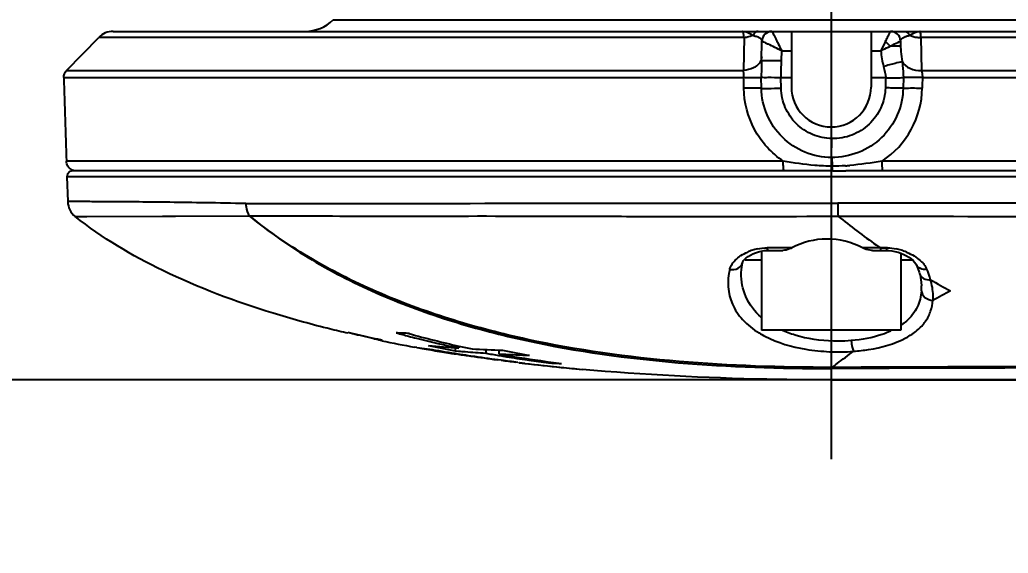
# Model space of a CAD drawing. Header units: millimetres. Extents: x 5828 to 6704, y 123 to 421.
# Drawn here: x 6409.134 to 6412.442, y 210.17 to 211.955 of the extents above; entities that cross this region are included whole.
import ezdxf
from ezdxf import colors
from ezdxf.entities.mleader import LeaderData, LeaderLine
from ezdxf.math import Vec2, Vec3

# ---------------------------------------------------------------- set-up
doc = ezdxf.new("R2010")
doc.units = ezdxf.units.MM
doc.linetypes.add('CENTER', pattern=[0.6, 0.375, -0.075, 0.075, -0.075])
for name, color, linetype in [('中心线', 7, 'Continuous'), ('外形图', 7, 'Continuous'), ('多重引线', 7, 'Continuous'), ('尺寸标注', 7, 'Continuous')]:
    doc.layers.add(name, color=color, linetype=linetype)
doc.styles.add('微软雅黑', font='msyh.ttc', dxfattribs={"height": 1.5})
doc.dimstyles.new('尺寸标注_1_15比例', dxfattribs={"dimtxt": 1.5, "dimasz": 1.25, "dimexe": 0.5, "dimexo": 0.4, "dimgap": 0.5, "dimtad": 1, "dimdec": 1, "dimlfac": 15, "dimdsep": 46, "dimtxsty": '微软雅黑', "dimcen": 0.09, "dimadec": 0, "dimazin": 0, "dimtp": 0.01, "dimtm": 0.01, "dimtfac": 1, "dimtdec": 1, "dimtofl": 0, "dimtmove": 0, "dimatfit": 3, "dimfxl": 1, "dimtolj": 1, "dimarcsym": 0})

# ---------------------------------------------------------------- blocks, each defined once
blk = doc.blocks.new('*D819')
at = {"layer": 'Defpoints', "color": 0}
for p in [(6413.336, 217.4167), (6402.8326, 210.75), (6413.3106, 210.75)]:
    blk.add_point(p, dxfattribs=at)
at = {"layer": '尺寸标注', "color": 0, "lineweight": -2}
for p, q in [((6412.936, 217.4167), (6402.3326, 217.4167)), ((6402.8326, 216.1667), (6402.8326, 212)), ((6412.9106, 210.75), (6402.3326, 210.75))]:
    blk.add_line(p, q, dxfattribs=at)
at = {"layer": '尺寸标注', "color": 0}
for points in [[(6403.0409, 216.1667), (6402.6243, 216.1667), (6402.8326, 217.4167)], [(6402.6243, 212), (6403.0409, 212), (6402.8326, 210.75)]]:
    blk.add_solid(points, dxfattribs=at)
at = {"layer": '尺寸标注', "color": 0, "insert": (6401.5536, 214.0834), "char_height": 1.5, "attachment_point": 5, "rotation": 90, "style": '微软雅黑'}
blk.add_mtext('\\A1;100', dxfattribs=at)

msp = doc.modelspace()

# ---------------------------------------------------------------- linework, layer by layer
at = {"layer": '中心线', "linetype": 'CENTER', "ltscale": 5}
msp.add_line((6411.8498, 218.36), (6411.8498, 210.3301), dxfattribs=at)
at = {"layer": '外形图', "color": 7, "linetype": 'Continuous'}
for p, q in [((6410.1832, 211.9555), (6413.5165, 211.9555)), ((6409.4465, 211.9167), (6416.0015, 211.9167)), ((6411.7165, 211.9167), (6411.7165, 211.73)), ((6411.9832, 211.9167), (6411.9832, 211.73)), ((6409.2913, 211.786), (6409.3987, 211.8965)), ((6411.5579, 211.8965), (6409.3987, 211.8965)), ((6411.5579, 211.8965), (6411.5531, 211.8965)), ((6411.5579, 211.8965), (6411.5559, 211.786)), ((6411.6169, 211.8187), (6411.618, 211.884)), ((6412.0816, 211.884), (6412.0819, 211.8666)), ((6412.1524, 211.786), (6412.1505, 211.8965)), ((6412.6718, 211.8965), (6412.1505, 211.8965)), ((6411.6836, 211.8187), (6411.6841, 211.8512)), ((6411.6841, 211.8512), (6411.7165, 211.8512)), ((6411.9832, 211.8512), (6412.016, 211.8512)), ((6412.1524, 211.786), (6412.7031, 211.786)), ((6409.2819, 211.7618), (6411.5567, 211.7618)), ((6411.616, 211.7262), (6411.6154, 211.7619)), ((6411.6822, 211.7264), (6411.6815, 211.7616)), ((6411.7165, 211.7616), (6411.6815, 211.7616)), ((6412.0319, 211.7616), (6411.9832, 211.7616)), ((6412.0912, 211.7621), (6412.0904, 211.7267)), ((6412.1549, 211.7618), (6412.6978, 211.7618)), ((6411.8507, 211.4944), (6411.8518, 211.5577)), ((6411.6892, 211.4823), (6409.2905, 211.4823)), ((6411.855, 211.4501), (6409.3123, 211.45)), ((6411.855, 211.45), (6411.8984, 211.45)), ((6426.0205, 211.45), (6411.8984, 211.45)), ((6426.1226, 211.4823), (6412.0202, 211.4823)), ((6409.2944, 211.4391), (6409.2922, 211.4294)), ((6425.8402, 211.4294), (6409.2922, 211.4294)), ((6409.2923, 211.4294), (6409.2951, 211.3469)), ((6409.3201, 211.2971), (6409.9028, 211.2989)), ((6409.3201, 211.2971), (6409.3587, 211.297)), ((6411.6377, 211.1919), (6411.6353, 211.1919)), ((6411.677, 211.192), (6411.6377, 211.1919)), ((6411.7184, 211.192), (6411.677, 211.192)), ((6412.0141, 211.192), (6411.9547, 211.1921)), ((6412.0356, 211.1921), (6411.9845, 211.1921)), ((6412.0141, 211.1921), (6412.0357, 211.1921)), ((6411.6165, 211.1834), (6411.6165, 210.9167)), ((6411.6377, 211.1834), (6411.6874, 211.1834)), ((6411.6377, 211.1834), (6411.6377, 211.1834)), ((6411.9882, 211.1834), (6412.037, 211.1834)), ((6412.0832, 211.1742), (6412.0832, 210.9167)), ((6411.553, 211.1419), (6411.553, 211.1419)), ((6411.6165, 211.1506), (6411.5614, 211.1506)), ((6412.1227, 211.1506), (6412.0832, 211.1506)), ((6411.5485, 211.108), (6411.5485, 211.108)), ((6412.1453, 211.1059), (6412.1453, 211.1059)), ((6412.1519, 211.0648), (6412.1519, 211.0647)), ((6410.2317, 210.9061), (6410.2254, 210.9076)), ((6410.2317, 210.9061), (6410.2255, 210.9079)), ((6410.2317, 210.9095), (6410.2317, 210.9061)), ((6410.2322, 210.9094), (6410.24, 210.9075)), ((6410.273, 210.8995), (6410.3194, 210.8883)), ((6412.0832, 210.9167), (6411.6165, 210.9167)), ((6410.3457, 210.8811), (6410.3457, 210.8841)), ((6410.4619, 210.8587), (6410.4556, 210.8599)), ((6410.4636, 210.8584), (6410.4556, 210.8598)), ((6410.4636, 210.8584), (6410.4619, 210.8587)), ((6410.5915, 210.8569), (6410.5915, 210.8476)), ((6410.6039, 210.8636), (6410.6039, 210.8569)), ((6410.5463, 210.8465), (6410.5464, 210.8442)), ((6410.5736, 210.8398), (6410.5791, 210.8389)), ((6410.579, 210.8412), (6410.5792, 210.839)), ((6410.5915, 210.8476), (6410.603, 210.8466)), ((6410.5915, 210.8476), (6410.603, 210.8466)), ((6410.6009, 210.8363), (6410.5962, 210.837)), ((6410.6008, 210.8363), (6410.5962, 210.837)), ((6410.6008, 210.8376), (6410.6079, 210.8365)), ((6410.6008, 210.8376), (6410.6079, 210.8365)), ((6410.6938, 210.8517), (6410.6938, 210.8395)), ((6410.7368, 210.8321), (6410.7468, 210.8304)), ((6410.7368, 210.832), (6410.7468, 210.8303)), ((6410.7376, 210.8495), (6410.7376, 210.8369)), ((6410.7376, 210.8369), (6410.7494, 210.8363)), ((6410.7458, 210.8157), (6410.7322, 210.8174)), ((6410.7458, 210.8156), (6410.7322, 210.8174)), ((6410.7352, 210.8183), (6410.7458, 210.8169)), ((6410.7352, 210.8181), (6410.7458, 210.8167)), ((6410.8011, 210.8087), (6410.7938, 210.8096)), ((6410.8011, 210.8087), (6410.7938, 210.8096)), ((6410.8011, 210.8087), (6410.8011, 210.8097)), ((6410.8048, 210.8076), (6411.0167, 210.7853)), ((6410.8246, 210.8052), (6410.8061, 210.8074)), ((6410.8073, 210.8073), (6410.8061, 210.8074)), ((6410.8329, 210.8169), (6410.8377, 210.8162)), ((6410.8329, 210.8169), (6410.8377, 210.8162)), ((6410.9035, 210.8109), (6410.9035, 210.8071)), ((6411.8498, 210.7881), (6411.8498, 210.75)), ((6411.8498, 210.75), (6414.8965, 210.75))]:
    msp.add_line(p, q, dxfattribs=at)
for points in [[(6409.3122, 211.45), (6409.3018, 211.4471), (6409.2944, 211.4391)], [(6409.3587, 211.297), (6409.6551, 211.2977), (6409.9028, 211.2989)], [(6411.553, 211.1419), (6411.5531, 211.1423), (6411.5543, 211.1455), (6411.5567, 211.1494), (6411.5604, 211.154), (6411.5655, 211.1588), (6411.5718, 211.1635), (6411.5791, 211.1681), (6411.5874, 211.1722), (6411.5964, 211.1758), (6411.6059, 211.1788), (6411.6157, 211.1811)], [(6411.6157, 211.1811), (6411.6257, 211.1827), (6411.6357, 211.1833), (6411.6377, 211.1834)], [(6412.037, 211.1834), (6412.0422, 211.1832), (6412.0526, 211.1822), (6412.063, 211.1802), (6412.0733, 211.1776), (6412.0831, 211.1742)], [(6412.0831, 211.1742), (6412.0926, 211.1703), (6412.1016, 211.1657), (6412.1099, 211.1607), (6412.1174, 211.1553), (6412.1238, 211.1497), (6412.1289, 211.1441), (6412.1327, 211.139), (6412.1347, 211.1352)], [(6411.5485, 211.108), (6411.5492, 211.1196), (6411.553, 211.1419)], [(6412.1347, 211.1352), (6412.1361, 211.1319), (6412.144, 211.1103), (6412.1453, 211.1059)], [(6412.1453, 211.1059), (6412.1469, 211.1003), (6412.1511, 211.0776), (6412.1519, 211.0648)]]:
    msp.add_lwpolyline(points, dxfattribs=at)
for centre, radius, start, end in [((6410.0892, 212.05), 0.1333, 270, 314.842), ((6409.4465, 211.85), 0.0667, 89.9964, 135.8253), ((6411.6514, 211.8834), 0.0333, 90.003, 179), ((6412.0483, 211.8834), 0.0333, 1, 89.9998), ((6411.5534, 211.9896), 0.0932, 272.7774, 279.2613), ((6413.3443, 211.2325), 1.4654, 153.6736, 155.0274), ((6411.9784, 211.8133), 0.0868, 38.233, 52.776), ((6412.1195, 211.8419), 0.0611, 109.7968, 112.657), ((6412.1459, 211.9866), 0.0902, 255.9344, 264.3655), ((6412.1464, 211.9915), 0.0951, 264.3291, 272.4448), ((6409.9742, 208.5294), 3.736, 62.7627, 63.5505), ((6412.0621, 210.187), 1.68, 89.8885, 90.5271), ((6412.406, 211.8722), 0.3241, 180.9845, 184.0813), ((6412.4187, 211.8735), 0.3368, 184.1583, 189.9338), ((6483.6675, 213.9094), 74.4166, 181.653752, 181.869068), ((6411.8498, 211.73), 0.1333, 180, 0), ((6411.8548, 211.732), 0.2995, 303.5085, 358.9954), ((6411.8461, 212.2954), 0.8301, 273.5629, 274.5158), ((6409.3616, 211.3492), 0.0667, 181.97, 231.4586), ((6413.3464, 213.1189), 2.3426, 231.0072, 234.9447), ((6411.6397, 211.0138), 0.1784, 102.0226, 107.3167), ((6413.4023, 213.1973), 2.4389, 234.9297, 235.308), ((6412.0369, 211.0662), 0.1259, 89.5541, 90.5724), ((6412.0307, 211.0151), 0.1775, 72.2166, 78.0287), ((6411.6373, 211.0215), 0.1703, 107.3047, 113.6096), ((6412.0246, 210.9963), 0.1972, 67.1233, 72.2135), ((6411.9713, 211.0614), 0.1806, 355.8859, 1.042), ((6413.5324, 213.4028), 2.6822, 239.7784, 241.4074), ((6413.313, 209.0024), 2.3056, 117.4893, 119.147), ((6411.2329, 215.1253), 4.3331, 256.6409, 258.1859), ((6412.8937, 221.7736), 11.1855, 256.27575, 256.4499), ((6411.1197, 213.4732), 2.6661, 254.2107, 255.1363), ((6411.1582, 213.6179), 2.8158, 255.1333, 255.6918), ((6411.2017, 213.6033), 2.8044, 254.1977, 257.6912), ((6411.2359, 213.9316), 3.139, 255.7337, 258.3863), ((6411.7759, 211.182), 0.3218, 238.6311, 242.6172), ((6411.3368, 215.708), 4.9276, 258.3968, 259.6981), ((6410.5598, 211.4032), 0.5532, 259.9883, 263.4434), ((6411.3518, 215.7992), 5.02, 259.8091, 260.0848), ((6411.2914, 214.6163), 3.8331, 258.1091, 259.4788), ((6410.8357, 214.2386), 3.3897, 264.344, 266.0791), ((6411.3095, 214.0811), 3.2942, 257.6308, 258.4109), ((6411.5639, 217.011), 6.2502, 260.08209, 260.35537), ((6410.5609, 211.4089), 0.5591, 263.3974, 265.1776), ((6411.426, 216.1359), 5.3622, 260.2068, 261.1477), ((6411.3591, 215.7965), 5.0186, 260.3371, 260.6797), ((6411.2106, 214.8471), 4.0577, 260.5789, 260.9683), ((6410.6514, 211.3765), 0.5424, 262.3498, 264.159), ((6411.494, 216.6013), 5.8339, 261.19313, 261.62295), ((6410.9205, 214.3517), 3.5194, 264.8249, 265.1885), ((6411.575, 217.0744), 6.3125, 261.18744, 261.52203), ((6410.9175, 214.3137), 3.4813, 265.1849, 265.7478), ((6411.5311, 216.8468), 6.0821, 261.61437, 262.4519), ((6411.5087, 216.6285), 5.8617, 261.5203, 262.41702), ((6410.8909, 215.117), 4.2698, 266.7355, 268.1095), ((6410.9529, 214.8052), 3.9741, 265.7647, 266.2626), ((6411.4185, 214.8577), 4.083, 259.7769, 260.3895), ((6411.4283, 214.916), 4.1421, 260.5292, 260.756), ((6411.4414, 214.7794), 4.0048, 260.0235, 260.8725), ((6410.984, 215.3589), 4.5287, 267.0305, 268.1772), ((6411.4102, 214.0889), 3.306, 258.4818, 260.0672), ((6411.4558, 215.0876), 4.3159, 260.762, 261.7011), ((6411.5197, 215.2827), 4.5142, 260.9046, 262.7156), ((6411.5893, 217.2464), 6.4848, 262.52602, 263.01858), ((6411.5926, 217.3327), 6.5718, 262.59657, 263.01863), ((6411.6527, 217.8715), 7.1146, 263.31526, 264.29912), ((6411.5433, 215.6931), 4.9277, 261.7678, 262.5406), ((6411.6921, 218.2645), 7.5096, 264.2979, 264.83974)]:
    msp.add_arc(centre, radius, start, end, dxfattribs=at)
for points, knots in [([(6411.5531, 211.9167), (6411.5559, 211.9167), (6411.5685, 211.915), (6411.5795, 211.9081), (6411.5879, 211.9032)], [0, 0, 0, 0, 0.225179, 1, 1, 1, 1]), ([(6411.5579, 211.8965), (6411.5576, 211.9015), (6411.5568, 211.9082), (6411.5552, 211.9147), (6411.5538, 211.9167), (6411.5531, 211.9167)], [0, 0, 0, 0, 0.712527, 0.906445, 1, 1, 1, 1]), ([(6411.596, 211.9134), (6411.5952, 211.9128), (6411.5919, 211.9099), (6411.5894, 211.9062), (6411.5879, 211.9032)], [0, 0, 0, 0, 0.232566, 1, 1, 1, 1]), ([(6411.6514, 211.9167), (6411.6515, 211.9167), (6411.6517, 211.916), (6411.6523, 211.9152), (6411.6532, 211.9133), (6411.655, 211.9099), (6411.6579, 211.9041), (6411.6621, 211.8958), (6411.667, 211.886), (6411.6744, 211.8709), (6411.6802, 211.8592), (6411.6841, 211.8512)], [0, 0, 0, 0, 0.005839, 0.022194, 0.048677, 0.084877, 0.183827, 0.312581, 0.464641, 0.633974, 1, 1, 1, 1]), ([(6412.031, 211.8824), (6412.0333, 211.8869), (6412.0365, 211.8935), (6412.0406, 211.9017), (6412.0431, 211.9068), (6412.0452, 211.9107), (6412.0466, 211.914), (6412.0479, 211.9154), (6412.0481, 211.9167), (6412.0483, 211.9167)], [0, 0, 0, 0, 0.397769, 0.569044, 0.716497, 0.836506, 0.925535, 0.980737, 1, 1, 1, 1]), ([(6412.1037, 211.9134), (6412.1045, 211.9128), (6412.1078, 211.91), (6412.1103, 211.9062), (6412.1118, 211.9032)], [0, 0, 0, 0, 0.232391, 1, 1, 1, 1]), ([(6412.1118, 211.9032), (6412.1148, 211.905), (6412.1255, 211.9112), (6412.1375, 211.9167), (6412.1466, 211.9167)], [0, 0, 0, 0, 0.276105, 1, 1, 1, 1]), ([(6412.1505, 211.8965), (6412.1502, 211.8994), (6412.1496, 211.9043), (6412.1487, 211.9109), (6412.1479, 211.9143), (6412.1471, 211.9167), (6412.1466, 211.9167)], [0, 0, 0, 0, 0.415621, 0.72662, 0.921535, 1, 1, 1, 1]), ([(6411.5879, 211.9032), (6411.5895, 211.9028), (6411.595, 211.9013), (6411.6005, 211.8997), (6411.6043, 211.8981)], [0, 0, 0, 0, 0.288923, 1, 1, 1, 1]), ([(6411.6043, 211.8981), (6411.6065, 211.8972), (6411.6123, 211.8943), (6411.6181, 211.8883), (6411.618, 211.884)], [0, 0, 0, 0, 0.355095, 1, 1, 1, 1]), ([(6411.618, 211.884), (6411.618, 211.8841), (6411.6188, 211.8836), (6411.6196, 211.8835), (6411.6214, 211.8826), (6411.6248, 211.881), (6411.6306, 211.8782), (6411.6355, 211.8758), (6411.6383, 211.8744)], [0, 0, 0, 0, 0.016129, 0.06638, 0.149802, 0.265111, 0.583294, 1, 1, 1, 1]), ([(6412.0466, 211.867), (6412.0499, 211.8687), (6412.0602, 211.8738), (6412.0705, 211.879), (6412.0777, 211.8823)], [0, 0, 0, 0, 0.317481, 1, 1, 1, 1]), ([(6412.0777, 211.8823), (6412.0786, 211.8828), (6412.0794, 211.8827), (6412.0816, 211.8843), (6412.0816, 211.884)], [0, 0, 0, 0, 0.75262, 1, 1, 1, 1]), ([(6412.0816, 211.884), (6412.0816, 211.8852), (6412.0824, 211.8889), (6412.0876, 211.8942), (6412.0927, 211.897), (6412.0959, 211.8983)], [0, 0, 0, 0, 0.181094, 0.509753, 1, 1, 1, 1]), ([(6412.0988, 211.8994), (6412.0997, 211.8998), (6412.104, 211.9012), (6412.1084, 211.9024), (6412.1118, 211.9032)], [0, 0, 0, 0, 0.221754, 1, 1, 1, 1]), ([(6412.016, 211.8512), (6412.0186, 211.8527), (6412.0287, 211.8581), (6412.0389, 211.8633), (6412.0466, 211.867)], [0, 0, 0, 0, 0.258309, 1, 1, 1, 1]), ([(6412.0819, 211.8666), (6412.0819, 211.867), (6412.0797, 211.8665), (6412.0773, 211.8672), (6412.0717, 211.867), (6412.0677, 211.8671), (6412.0654, 211.8671)], [0, 0, 0, 0, 0.066404, 0.259376, 0.573887, 1, 1, 1, 1]), ([(6411.6171, 211.8313), (6411.617, 211.8255), (6411.6132, 211.8132), (6411.6044, 211.8041), (6411.5992, 211.8003)], [0, 0, 0, 0, 0.472531, 1, 1, 1, 1]), ([(6411.6169, 211.8187), (6411.6168, 211.814), (6411.6163, 211.7951), (6411.6156, 211.7762), (6411.6154, 211.7619)], [0, 0, 0, 0, 0.245377, 1, 1, 1, 1]), ([(6411.6169, 211.8187), (6411.6169, 211.8191), (6411.6195, 211.8185), (6411.6222, 211.8193), (6411.6286, 211.819), (6411.633, 211.8191), (6411.6357, 211.8191)], [0, 0, 0, 0, 0.066666, 0.260519, 0.575771, 1, 1, 1, 1]), ([(6411.6357, 211.8191), (6411.6391, 211.8191), (6411.6551, 211.8191), (6411.671, 211.8189), (6411.6836, 211.8187)], [0, 0, 0, 0, 0.212652, 1, 1, 1, 1]), ([(6412.087, 211.8152), (6412.0793, 211.8136), (6412.0586, 211.8081), (6412.0379, 211.8026), (6412.0248, 211.7991)], [0, 0, 0, 0, 0.367152, 1, 1, 1, 1]), ([(6412.0869, 211.8154), (6412.0923, 211.8055), (6412.1137, 211.7892), (6412.139, 211.7854), (6412.1524, 211.786)], [0, 0, 0, 0, 0.457209, 1, 1, 1, 1]), ([(6412.087, 211.8152), (6412.0876, 211.811), (6412.09, 211.7934), (6412.0909, 211.7756), (6412.0911, 211.7621)], [0, 0, 0, 0, 0.238362, 1, 1, 1, 1]), ([(6409.2913, 211.786), (6409.2915, 211.7858), (6409.2926, 211.7861), (6409.2946, 211.7858), (6409.298, 211.786), (6409.305, 211.786), (6409.3171, 211.7861), (6409.3354, 211.786), (6409.359, 211.786), (6409.3878, 211.786), (6409.4216, 211.786), (6409.4768, 211.786), (6409.5578, 211.786), (6409.6691, 211.786), (6409.7985, 211.786), (6409.9448, 211.786), (6410.1069, 211.786), (6410.3505, 211.786), (6410.6834, 211.786), (6411.109, 211.786), (6411.4041, 211.786), (6411.5559, 211.786)], [0, 0, 0, 0, 0.000349, 0.001273, 0.002768, 0.004827, 0.010631, 0.018721, 0.029133, 0.041841, 0.056806, 0.073992, 0.114879, 0.164175, 0.22146, 0.286249, 0.358021, 0.436172, 0.608985, 0.799023, 1, 1, 1, 1]), ([(6411.5992, 211.8003), (6411.5963, 211.7981), (6411.5832, 211.7901), (6411.5676, 211.7866), (6411.5559, 211.786)], [0, 0, 0, 0, 0.234021, 1, 1, 1, 1]), ([(6411.5567, 211.7618), (6411.5568, 211.764), (6411.5571, 211.7721), (6411.5568, 211.7802), (6411.5559, 211.786)], [0, 0, 0, 0, 0.275342, 1, 1, 1, 1]), ([(6412.1524, 211.786), (6412.1527, 211.7843), (6412.154, 211.7763), (6412.1546, 211.7682), (6412.1549, 211.7618)], [0, 0, 0, 0, 0.215434, 1, 1, 1, 1]), ([(6411.5567, 211.7618), (6411.5638, 211.7618), (6411.5769, 211.7627), (6411.5964, 211.7621), (6411.6089, 211.7623), (6411.6154, 211.7619)], [0, 0, 0, 0, 0.361706, 0.670087, 1, 1, 1, 1]), ([(6411.6815, 211.7616), (6411.6668, 211.7616), (6411.6448, 211.7618), (6411.6227, 211.7616), (6411.6154, 211.7619)], [0, 0, 0, 0, 0.666257, 1, 1, 1, 1]), ([(6412.0319, 211.7616), (6412.0379, 211.7617), (6412.0495, 211.7599), (6412.0657, 211.7617), (6412.0795, 211.7612), (6412.0877, 211.762), (6412.0912, 211.7621)], [0, 0, 0, 0, 0.303942, 0.585553, 0.823316, 1, 1, 1, 1]), ([(6412.1549, 211.7618), (6412.1485, 211.7618), (6412.1361, 211.7624), (6412.1148, 211.7625), (6412.1, 211.7622), (6412.0912, 211.7621)], [0, 0, 0, 0, 0.301444, 0.583986, 1, 1, 1, 1]), ([(6411.616, 211.7262), (6411.6139, 211.7266), (6411.6075, 211.7266), (6411.595, 211.727), (6411.5776, 211.7269), (6411.5644, 211.7268), (6411.5573, 211.7267)], [0, 0, 0, 0, 0.10856, 0.328906, 0.637834, 1, 1, 1, 1]), ([(6411.6892, 211.4823), (6411.6497, 211.5089), (6411.5827, 211.5827), (6411.5581, 211.679), (6411.5573, 211.7267)], [0, 0, 0, 0, 0.499751, 1, 1, 1, 1]), ([(6411.616, 211.7262), (6411.6184, 211.7259), (6411.6258, 211.7259), (6411.6478, 211.7257), (6411.6675, 211.7261), (6411.6822, 211.7264)], [0, 0, 0, 0, 0.108931, 0.332973, 1, 1, 1, 1]), ([(6411.8507, 211.4944), (6411.8205, 211.4946), (6411.7594, 211.5069), (6411.6821, 211.5583), (6411.6296, 211.635), (6411.6166, 211.6959), (6411.616, 211.7262)], [0, 0, 0, 0, 0.249948, 0.499899, 0.749919, 1, 1, 1, 1]), ([(6411.8518, 211.5577), (6411.8299, 211.5581), (6411.7858, 211.5673), (6411.7299, 211.6047), (6411.692, 211.6604), (6411.6826, 211.7045), (6411.6822, 211.7264)], [0, 0, 0, 0, 0.250069, 0.500045, 0.749999, 1, 1, 1, 1]), ([(6412.0904, 211.7267), (6412.0898, 211.6961), (6412.0763, 211.6344), (6412.0224, 211.5571), (6411.9434, 211.5059), (6411.8813, 211.4942), (6411.8507, 211.4944)], [0, 0, 0, 0, 0.250108, 0.500051, 0.749963, 1, 1, 1, 1]), ([(6412.031, 211.7275), (6412.0305, 211.7049), (6412.0201, 211.6592), (6411.9795, 211.6026), (6411.9205, 211.5654), (6411.8745, 211.5572), (6411.8518, 211.5577)], [0, 0, 0, 0, 0.249968, 0.499919, 0.749913, 1, 1, 1, 1]), ([(6412.0904, 211.7267), (6412.0869, 211.7267), (6412.0671, 211.7267), (6412.0473, 211.7271), (6412.031, 211.7275)], [0, 0, 0, 0, 0.175797, 1, 1, 1, 1]), ([(6412.0904, 211.7267), (6412.0941, 211.7269), (6412.1154, 211.7273), (6412.1367, 211.7271), (6412.1543, 211.7267)], [0, 0, 0, 0, 0.175578, 1, 1, 1, 1]), ([(6411.8507, 211.4944), (6411.8515, 211.4909), (6411.8523, 211.4813), (6411.8529, 211.4716), (6411.8531, 211.4656)], [0, 0, 0, 0, 0.373476, 1, 1, 1, 1]), ([(6409.3238, 211.45), (6409.3182, 211.45), (6409.3069, 211.4529), (6409.2985, 211.461), (6409.2955, 211.4657)], [0, 0, 0, 0, 0.499922, 1, 1, 1, 1]), ([(6411.6919, 211.45), (6411.6916, 211.45), (6411.6912, 211.4511), (6411.6905, 211.4539), (6411.6899, 211.4607), (6411.6894, 211.4705), (6411.6892, 211.4781), (6411.6892, 211.4823)], [0, 0, 0, 0, 0.024585, 0.082393, 0.296954, 0.618911, 1, 1, 1, 1]), ([(6411.855, 211.4501), (6411.8548, 211.4499), (6411.8541, 211.452), (6411.8539, 211.4542), (6411.8534, 211.4596), (6411.8532, 211.4634), (6411.8531, 211.4656)], [0, 0, 0, 0, 0.062, 0.255452, 0.575511, 1, 1, 1, 1]), ([(6412.0224, 211.45), (6412.0222, 211.45), (6412.0219, 211.4512), (6412.0215, 211.4527), (6412.0212, 211.4558), (6412.0207, 211.4615), (6412.0203, 211.4705), (6412.0202, 211.4781), (6412.0202, 211.4823)], [0, 0, 0, 0, 0.022998, 0.080281, 0.17184, 0.294947, 0.617723, 1, 1, 1, 1]), ([(6409.8907, 211.3404), (6409.8456, 211.3413), (6409.7608, 211.3427), (6409.6417, 211.3445), (6409.5394, 211.3456), (6409.465, 211.3462), (6409.4145, 211.3464), (6409.3835, 211.3466), (6409.3571, 211.3467), (6409.3355, 211.3467), (6409.3204, 211.3468), (6409.3107, 211.3468), (6409.3052, 211.3468), (6409.3011, 211.347), (6409.2977, 211.3467), (6409.2964, 211.3472), (6409.2951, 211.3467), (6409.2951, 211.3469)], [0, 0, 0, 0, 0.226962, 0.427472, 0.599675, 0.742265, 0.802105, 0.854184, 0.898438, 0.934804, 0.963216, 0.974417, 0.983602, 0.990762, 0.995888, 0.99897, 1, 1, 1, 1]), ([(6409.8907, 211.3404), (6410.0261, 211.3404), (6410.6863, 211.3407), (6411.3465, 211.3425), (6411.8713, 211.3415)], [0, 0, 0, 0, 0.205132, 1, 1, 1, 1]), ([(6409.8907, 211.3404), (6409.8908, 211.3367), (6409.8921, 211.3222), (6409.8971, 211.3079), (6409.9028, 211.2989)], [0, 0, 0, 0, 0.260262, 1, 1, 1, 1]), ([(6424.2492, 211.3495), (6423.7331, 211.3471), (6422.7011, 211.3437), (6421.153, 211.3449), (6419.6051, 211.3458), (6418.0574, 211.343), (6416.51, 211.3426), (6414.448, 211.3444), (6412.9018, 211.3422), (6411.8713, 211.3415)], [0, 0, 0, 0, 0.125071, 0.250138, 0.375197, 0.500241, 0.62526, 0.75024, 1, 1, 1, 1]), ([(6411.8713, 211.3415), (6411.8713, 211.3376), (6411.8714, 211.3231), (6411.8718, 211.3087), (6411.8724, 211.2982)], [0, 0, 0, 0, 0.274042, 1, 1, 1, 1]), ([(6409.9822, 210.9732), (6409.8563, 211.0119), (6409.6243, 211.0983), (6409.41, 211.2255), (6409.3201, 211.2971)], [0, 0, 0, 0, 0.534059, 1, 1, 1, 1]), ([(6409.9028, 211.2989), (6409.9689, 211.2446), (6410.11, 211.1464), (6410.3397, 211.0305), (6410.5812, 210.9425), (6410.9125, 210.8567), (6411.3371, 210.799), (6411.679, 210.7875), (6411.8498, 210.7881)], [0, 0, 0, 0, 0.125095, 0.250204, 0.375288, 0.500311, 0.750143, 1, 1, 1, 1]), ([(6411.8532, 210.7921), (6411.6821, 210.7918), (6411.3399, 210.8032), (6410.915, 210.8611), (6410.5835, 210.9468), (6410.3418, 211.0342), (6410.1115, 211.1487), (6409.9696, 211.2455), (6409.9029, 211.2989)], [0, 0, 0, 0, 0.250041, 0.499952, 0.624961, 0.749986, 0.875002, 1, 1, 1, 1]), ([(6409.9029, 211.2989), (6410.0375, 211.2989), (6410.3318, 211.2983), (6410.713, 211.2989), (6411.0498, 211.2982), (6411.4119, 211.296), (6411.6873, 211.297), (6411.8724, 211.2982)], [0, 0, 0, 0, 0.205104, 0.448308, 0.580632, 0.717971, 1, 1, 1, 1]), ([(6411.8724, 211.2982), (6412.3875, 211.2972), (6413.1603, 211.2966), (6414.1907, 211.2985), (6414.9639, 211.2989), (6415.7373, 211.2981), (6416.7687, 211.2977), (6418.0583, 211.2978), (6419.606, 211.2987), (6421.1539, 211.2972), (6422.7018, 211.2953), (6423.7339, 211.2949), (6424.2498, 211.3007)], [0, 0, 0, 0, 0.124844, 0.187295, 0.249764, 0.312247, 0.374743, 0.499762, 0.624805, 0.749865, 0.874932, 1, 1, 1, 1]), ([(6411.9547, 211.1921), (6411.918, 211.211), (6411.8359, 211.2323), (6411.7535, 211.211), (6411.7184, 211.192)], [0, 0, 0, 0, 0.508318, 1, 1, 1, 1]), ([(6411.6353, 211.1919), (6411.6355, 211.1898), (6411.636, 211.1875), (6411.6368, 211.1834), (6411.6377, 211.1834)], [0, 0, 0, 0, 0.715873, 1, 1, 1, 1]), ([(6411.7184, 211.192), (6411.7158, 211.1906), (6411.706, 211.1861), (6411.6952, 211.1834), (6411.6873, 211.1834)], [0, 0, 0, 0, 0.267937, 1, 1, 1, 1]), ([(6411.9882, 211.1834), (6411.9854, 211.1834), (6411.9739, 211.1843), (6411.9626, 211.1881), (6411.9547, 211.1921)], [0, 0, 0, 0, 0.238677, 1, 1, 1, 1]), ([(6412.0141, 211.1921), (6412.0143, 211.1899), (6412.0145, 211.1869), (6412.015, 211.1844), (6412.0152, 211.1834), (6412.0155, 211.1834)], [0, 0, 0, 0, 0.729932, 0.923715, 1, 1, 1, 1]), ([(6412.037, 211.1834), (6412.0366, 211.1834), (6412.0364, 211.1854), (6412.0362, 211.1863), (6412.036, 211.1873)], [0, 0, 0, 0, 0.272338, 1, 1, 1, 1]), ([(6411.5205, 211.1414), (6411.5219, 211.1432), (6411.528, 211.1508), (6411.5354, 211.1573), (6411.5414, 211.1617)], [0, 0, 0, 0, 0.238469, 1, 1, 1, 1]), ([(6411.5414, 211.1617), (6411.5434, 211.1633), (6411.5522, 211.1693), (6411.5616, 211.1743), (6411.5691, 211.1775)], [0, 0, 0, 0, 0.239664, 1, 1, 1, 1]), ([(6412.1013, 211.178), (6412.1041, 211.1768), (6412.1148, 211.172), (6412.1251, 211.1663), (6412.1324, 211.1614)], [0, 0, 0, 0, 0.257768, 1, 1, 1, 1]), ([(6412.1324, 211.1614), (6412.1346, 211.16), (6412.143, 211.1541), (6412.1507, 211.1472), (6412.1558, 211.1417)], [0, 0, 0, 0, 0.260825, 1, 1, 1, 1]), ([(6411.5103, 211.12), (6411.4999, 211.0825), (6411.5055, 211.0171), (6411.5526, 210.9473), (6411.5882, 210.9196), (6411.6084, 210.9072)], [0, 0, 0, 0, 0.467157, 0.715928, 1, 1, 1, 1]), ([(6411.5103, 211.12), (6411.5194, 211.1185), (6411.5378, 211.1198), (6411.5511, 211.1342), (6411.553, 211.1419)], [0, 0, 0, 0, 0.540037, 1, 1, 1, 1]), ([(6411.5103, 211.12), (6411.5107, 211.1219), (6411.5129, 211.1295), (6411.5169, 211.1365), (6411.5205, 211.1414)], [0, 0, 0, 0, 0.241057, 1, 1, 1, 1]), ([(6412.1698, 211.1203), (6412.1626, 211.1192), (6412.1484, 211.1199), (6412.1371, 211.1296), (6412.1347, 211.1352)], [0, 0, 0, 0, 0.543096, 1, 1, 1, 1]), ([(6412.1558, 211.1417), (6412.1573, 211.14), (6412.1628, 211.1335), (6412.1674, 211.1261), (6412.1698, 211.1203)], [0, 0, 0, 0, 0.264327, 1, 1, 1, 1]), ([(6412.1824, 211.0854), (6412.1816, 211.0883), (6412.1779, 211.1002), (6412.1735, 211.1119), (6412.1698, 211.1205)], [0, 0, 0, 0, 0.243953, 1, 1, 1, 1]), ([(6411.6158, 210.9595), (6411.5941, 210.9785), (6411.5586, 211.0242), (6411.5481, 211.0811), (6411.5485, 211.108)], [0, 0, 0, 0, 0.517857, 1, 1, 1, 1]), ([(6412.1454, 211.1059), (6412.1472, 211.0992), (6412.1585, 211.0868), (6412.1743, 211.0846), (6412.1824, 211.0852)], [0, 0, 0, 0, 0.46125, 1, 1, 1, 1]), ([(6412.1901, 211.0161), (6412.1906, 211.0217), (6412.1912, 211.045), (6412.187, 211.0681), (6412.1824, 211.0852)], [0, 0, 0, 0, 0.240215, 1, 1, 1, 1]), ([(6412.1515, 211.0485), (6412.1501, 211.0297), (6412.1407, 210.9912), (6412.1161, 210.96), (6412.1014, 210.9469)], [0, 0, 0, 0, 0.48898, 1, 1, 1, 1]), ([(6412.1515, 211.0485), (6412.152, 211.0401), (6412.1623, 211.0227), (6412.1806, 211.0166), (6412.1901, 211.0161)], [0, 0, 0, 0, 0.469116, 1, 1, 1, 1]), ([(6412.0995, 210.8908), (6412.1129, 210.8981), (6412.1372, 210.9139), (6412.1664, 210.944), (6412.1838, 210.9792), (6412.1886, 211.004), (6412.1901, 211.0164)], [0, 0, 0, 0, 0.282833, 0.535309, 0.768308, 1, 1, 1, 1]), ([(6410.2254, 210.9076), (6410.2045, 210.9125), (6410.1229, 210.9323), (6410.0419, 210.9548), (6409.9822, 210.9732)], [0, 0, 0, 0, 0.256344, 1, 1, 1, 1]), ([(6410.3194, 210.8883), (6410.3208, 210.888), (6410.3254, 210.8869), (6410.33, 210.8858), (6410.3332, 210.885)], [0, 0, 0, 0, 0.293789, 1, 1, 1, 1]), ([(6410.4381, 210.9049), (6410.4344, 210.9051), (6410.4253, 210.9066), (6410.4106, 210.9055), (6410.3997, 210.9073), (6410.3942, 210.9077)], [0, 0, 0, 0, 0.250409, 0.624572, 1, 1, 1, 1]), ([(6411.6279, 210.8963), (6411.6704, 210.8742), (6411.7436, 210.8528), (6411.8444, 210.8433), (6411.8981, 210.843), (6411.9247, 210.8457)], [0, 0, 0, 0, 0.473066, 0.735966, 1, 1, 1, 1]), ([(6411.7446, 210.8952), (6411.7393, 210.8967), (6411.7187, 210.9025), (6411.6985, 210.9099), (6411.684, 210.9165)], [0, 0, 0, 0, 0.258664, 1, 1, 1, 1]), ([(6411.9168, 210.8815), (6411.9024, 210.8802), (6411.8447, 210.8777), (6411.7864, 210.8843), (6411.7446, 210.8952)], [0, 0, 0, 0, 0.251407, 1, 1, 1, 1]), ([(6412.0494, 210.9137), (6412.04, 210.9094), (6411.9974, 210.8926), (6411.9519, 210.8845), (6411.9168, 210.8815)], [0, 0, 0, 0, 0.228434, 1, 1, 1, 1]), ([(6411.9247, 210.8458), (6411.9415, 210.8472), (6412.0013, 210.8539), (6412.0611, 210.8702), (6412.0995, 210.8908)], [0, 0, 0, 0, 0.278695, 1, 1, 1, 1]), ([(6410.3332, 210.885), (6410.3348, 210.8845), (6410.3387, 210.8835), (6410.3426, 210.8825), (6410.3448, 210.8817)], [0, 0, 0, 0, 0.411374, 1, 1, 1, 1]), ([(6411.9168, 210.8815), (6411.9174, 210.8743), (6411.9191, 210.8623), (6411.9222, 210.8501), (6411.9247, 210.8457)], [0, 0, 0, 0, 0.586134, 1, 1, 1, 1]), ([(6411.8532, 210.7921), (6411.8586, 210.7965), (6411.8821, 210.8148), (6411.9062, 210.8324), (6411.9247, 210.8458)], [0, 0, 0, 0, 0.233031, 1, 1, 1, 1]), ([(6410.9035, 210.8071), (6410.9072, 210.8069), (6410.9163, 210.8057), (6410.931, 210.8065), (6410.9419, 210.8052), (6410.9474, 210.8049)], [0, 0, 0, 0, 0.250375, 0.624871, 1, 1, 1, 1]), ([(6424.2498, 210.8085), (6423.7328, 210.8065), (6422.6987, 210.8094), (6421.1478, 210.8068), (6419.597, 210.8051), (6417.5301, 210.8022), (6414.9477, 210.7965), (6412.8822, 210.791), (6411.8499, 210.7881)], [0, 0, 0, 0, 0.125091, 0.250173, 0.375237, 0.500274, 0.750238, 1, 1, 1, 1]), ([(6411.8532, 210.7921), (6411.8533, 210.7916), (6411.8535, 210.7895), (6411.8512, 210.7884), (6411.8499, 210.7881)], [0, 0, 0, 0, 0.282473, 1, 1, 1, 1]), ([(6424.2498, 210.8171), (6423.2161, 210.8129), (6421.1488, 210.8145), (6418.0486, 210.8099), (6414.9502, 210.8008), (6412.8852, 210.7953), (6411.8532, 210.7921)], [0, 0, 0, 0, 0.250177, 0.500278, 0.75024, 1, 1, 1, 1]), ([(6411.8498, 210.75), (6411.7779, 210.75), (6411.4999, 210.7528), (6411.222, 210.7668), (6411.0167, 210.7853)], [0, 0, 0, 0, 0.258717, 1, 1, 1, 1])]:
    msp.add_open_spline(points, degree=3, knots=knots, dxfattribs=at)
for points in [[(6411.6057, 211.9167), (6411.6023, 211.9167), (6411.5988, 211.9154), (6411.596, 211.9134)], [(6412.0941, 211.9167), (6412.0975, 211.9167), (6412.1009, 211.9154), (6412.1037, 211.9134)], [(6411.5879, 211.9032), (6411.5817, 211.9006), (6411.5751, 211.8987), (6411.5684, 211.8976)], [(6412.124, 211.8991), (6412.1198, 211.9002), (6412.1157, 211.9015), (6412.1118, 211.9032)], [(6412.016, 211.8512), (6412.0172, 211.8336), (6412.0202, 211.8161), (6412.0248, 211.7991)], [(6411.6815, 211.7616), (6411.6819, 211.7806), (6411.683, 211.7996), (6411.6836, 211.8187)], [(6409.2819, 211.7618), (6409.2816, 211.7705), (6409.2853, 211.7798), (6409.2913, 211.786)], [(6412.0248, 211.7991), (6412.0283, 211.7868), (6412.0315, 211.7743), (6412.0319, 211.7616)], [(6411.5573, 211.7267), (6411.5572, 211.7384), (6411.5568, 211.7501), (6411.5567, 211.7618)], [(6412.0319, 211.7616), (6412.0316, 211.7502), (6412.0313, 211.7389), (6412.031, 211.7275)], [(6412.1549, 211.7618), (6412.1548, 211.7501), (6412.1543, 211.7384), (6412.1543, 211.7267)], [(6409.2955, 211.4657), (6409.2925, 211.4706), (6409.2907, 211.4765), (6409.2905, 211.4823)], [(6411.7951, 211.468), (6411.7596, 211.4709), (6411.7244, 211.4764), (6411.6892, 211.4823)], [(6411.8531, 211.4656), (6411.8338, 211.4655), (6411.8144, 211.4664), (6411.7951, 211.468)], [(6411.8977, 211.4669), (6411.8829, 211.466), (6411.868, 211.4655), (6411.8531, 211.4656)], [(6412.0202, 211.4823), (6411.9841, 211.4764), (6411.9479, 211.4708), (6411.9115, 211.4679)], [(6411.6025, 211.1883), (6411.6133, 211.1906), (6411.6243, 211.1919), (6411.6353, 211.1919)], [(6412.036, 211.1873), (6412.0359, 211.1889), (6412.0358, 211.1905), (6412.0356, 211.1921)], [(6412.0379, 211.1921), (6412.0478, 211.192), (6412.0578, 211.1908), (6412.0675, 211.1887)], [(6412.1014, 210.9469), (6412.0963, 210.9424), (6412.0909, 210.9382), (6412.0853, 210.9342)]]:
    msp.add_open_spline(points, degree=3, dxfattribs=at)

# ---------------------------------------------------------------- dimensions: what is measured, and where the dimension line sits
at = {"layer": '尺寸标注'}
dim = msp.add_linear_dim(base=(6402.8326, 210.75), p1=(6413.336, 217.4167), p2=(6413.3106, 210.75), angle=90, dimstyle='尺寸标注_1_15比例', dxfattribs=at)
dim.commit()
dim.dimension.update_dxf_attribs({"geometry": '*D819', "text_midpoint": (6401.5536, 214.0834)})

# ---------------------------------------------------------------- leaders
at = {"layer": '多重引线'}
ml = msp.add_multileader_mtext('Standard', dxfattribs=at)
ml.set_content('2×M4 depth7', style='微软雅黑')
ml.set_leader_properties()
ml.build(insert=Vec2(0, 0))
ml.multileader.update_dxf_attribs({"text_left_attachment_type": 5, "text_right_attachment_type": 5, "dogleg_length": 1, "arrow_head_size": 1.25})
ctx = ml.context
ctx.base_point, ctx.char_height, ctx.arrow_head_size, ctx.plane_origin = Vec3(6406.4064, 204.7307), 1.5, 1.25, Vec3(6429.7498, 213.5834)
ctx.left_attachment, ctx.right_attachment, ctx.text_align_type = 5, 5, 2
notes = []
notes.append((ctx, [(0, (1, 1, 0), (6424.2934, 204.7307), (-1, 0), 1, [(0, [(6429.7498, 213.5834)], 0, [])])]))
ctx.mtext.insert, ctx.mtext.alignment, ctx.mtext.flow_direction = Vec3(6421.2934, 206.8088), 3, 5
for ctx, leaders in notes:
    for number, flags, end, landing, length, lines in leaders:
        leader = LeaderData()
        leader.index, (leader.has_last_leader_line, leader.has_dogleg_vector, leader.attachment_direction) = number, flags
        leader.last_leader_point, leader.dogleg_vector, leader.dogleg_length = Vec3(end), Vec3(landing), length
        for number, points, colour, breaks in lines:
            line = LeaderLine()
            line.index, line.vertices, line.color, line.breaks = number, Vec3.list(points), colors.encode_raw_color(colour), breaks
            leader.lines.append(line)
        ctx.leaders.append(leader)

doc.saveas('drawing.dxf')
